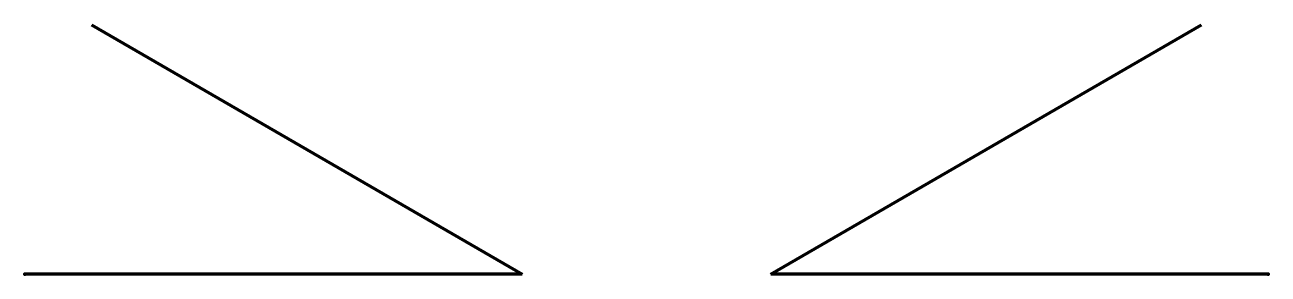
# Model space of a CAD drawing. Header units: millimetres. Extents: x 0 to 10, y 0 to 2.
import ezdxf

# ---------------------------------------------------------------- set-up
doc = ezdxf.new("R2010")
doc.units = ezdxf.units.MM
doc.layers.get('0').update_dxf_attribs({"linetype": 'CONTINUOUS', "lineweight": 0})

msp = doc.modelspace()

# ---------------------------------------------------------------- linework, layer by layer
at = {"color": 7, "linetype": 'CONTINUOUS', "lineweight": 70}
for p, q in [((0.536, 2), (4, 0)), ((6, 0), (9.464, 2)), ((4, 0), (0, 0)), ((10, 0), (6, 0))]:
    msp.add_line(p, q, dxfattribs=at)
for p in [(0, 0), (10, 0)]:
    msp.add_point(p, dxfattribs=at)

doc.saveas('drawing.dxf')
